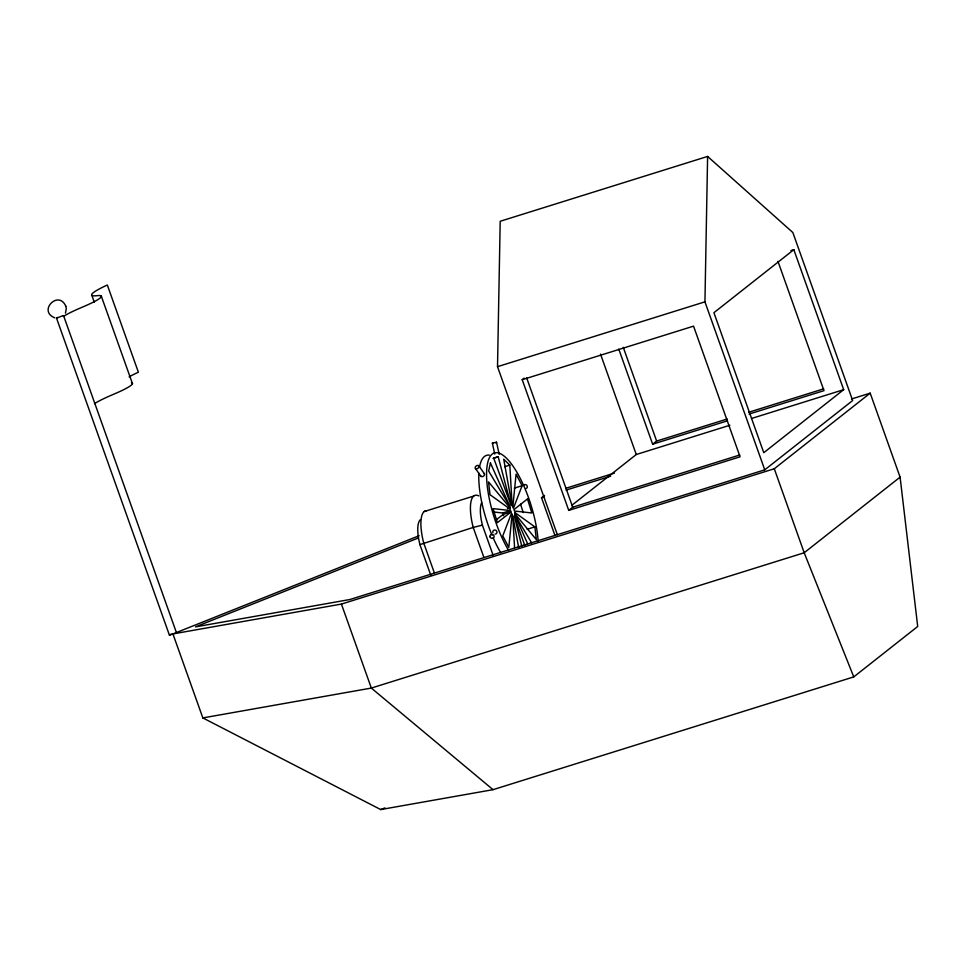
<?xml version="1.0" encoding="UTF-8"?>
<svg xmlns="http://www.w3.org/2000/svg" width="966" height="966" viewBox="0 0 966 966"><rect width="100%" height="100%" fill="white"/><g stroke="black" fill="none" stroke-linecap="round" stroke-linejoin="round"><path stroke-width="1.45" d="M557.346 534.681L497.514 366.682L500.195 221.274L707.607 156.432L792.845 232.528L852.664 400.528L764.758 469.838L349.921 599.512L195.482 626.874L418.218 538.026M764.758 469.838L704.938 301.839L707.607 156.432M65.459 313.141L66.316 308.589L65.712 306.077M522.123 485.693L513.429 508.237L512.813 507.065L516.086 474.161L522.123 485.693L514.347 488.12M57.549 317.403L56.583 318.152L63.225 315.556M63.551 315.616L176.452 632.706L169.412 635.145L171.248 634.119M522.208 379.71L693.552 326.146L740.077 456.809L568.732 510.374L522.208 379.71L524.2 378.129M793.835 249.675L713.922 312.694L763.768 452.692L843.68 389.672L793.835 249.675L790.949 250.58M496.379 519.756L503.141 514.431L510.917 512.004L510.471 510.567L493.058 508.611L497.405 522.654L510.917 512.004M555.003 535.587L541.54 497.78L544.534 495.413M571.63 505.484L636.268 454.515L729.898 425.245M568.732 510.374L572.729 507.222L739.751 455.01M618.759 349.052L652.642 444.203L656.638 441.064L727.193 419.002M774.285 468.764L870.185 393.15L900.095 477.144L917.7 626.487L853.763 676.9L493.046 789.669L380.713 809.568L202.848 717.919L172.926 633.925L341.421 604.076L774.285 468.764L804.195 552.757L853.763 676.9M900.095 477.144L804.195 552.757L371.33 688.07L202.848 717.919M56.499 318.068L169.412 635.145M495.787 442.887L496.548 442.211L492.37 443.092L494.749 454.068M430.836 575.338L419.896 544.619L473.207 527.436L482.396 525.142L493.312 555.812M175.727 632.815L419.135 535.719M380.713 809.568L384.915 807.89M497.514 366.682L704.938 301.839M493.022 458.415L498.202 456.797L511.002 505.29L493.674 458.077L498.202 456.797M504.626 466.747L509.806 465.129L512.173 506.148L503.709 459.2L509.806 465.129M424.267 511.521L473.799 496.041M748.783 412.253L823.66 388.851M652.642 444.203L727.519 420.802M749.109 414.052L823.986 390.65L777.968 261.4M751.5 418.495L843.68 389.672M565.641 488.349L614.485 473.074M851.517 398.982L870.185 393.15M541.54 497.78L544.413 496.886M566.028 490.124L610.681 476.166M507.416 508.659L510.012 507.85L510.169 509.154L490.028 494.713L488.53 481.901L510.012 507.85M492.539 511.859L502.694 513.006L510.471 510.567M527.086 529.308L534.862 526.881L536.359 539.68L514.878 513.731L514.733 512.427L534.862 526.881M175.486 632.718L176.452 632.706M493.228 443.43L492.382 443.237M54.784 317.826C37.457 311.04 58.636 289.389 65.833 306.307M493.046 789.669L371.33 688.07L341.421 604.076M478.834 465.805L484.352 473.726M475.405 468.377L480.911 476.31M531.65 542.868L514.866 514.83L527.678 543.87M503.684 515.784L502.694 513.006M623.263 347.325L656.638 441.064M600.514 354.111L636.268 454.515M526.699 377.972L572.729 507.222M524.767 545.404L514.359 516.158L521.797 546.237M483.833 557.261L473.207 527.436A35.839 11.471 72.6 0 1 478.858 495.932M434.302 572.741L423.676 542.916A35.839 11.471 72.6 0 1 426.574 510.676M101.225 295.934L132.475 383.683M91.867 295.379L94.366 302.406M520.589 504.167L523.198 512.596M496.548 442.211L499.193 454.406M482.396 525.142L481.285 520.034A28.364 9.08 72.6 0 1 481.611 502.803M419.896 544.619L418.737 539.269A29.197 9.346 72.6 0 1 420.5 519.611M518.73 547.903L512.717 515.446L514.576 547.674M500.75 552.649A60.641 19.417 72.6 0 1 493.143 537.784M492.056 535.236A60.641 19.417 72.6 0 1 478.87 473.123M479.51 467.206A60.641 19.417 72.6 0 1 489.339 455.107M508.527 550.222A60.641 19.417 72.6 0 1 486.61 471.637A60.641 19.417 72.6 0 1 511.871 464.537A60.641 19.417 72.6 0 1 538.183 541.89M492.926 532.628A2.149 1.968 33.8 0 1 494.326 530.08A2.149 1.968 33.8 0 1 496.947 531.868A2.149 1.968 33.8 0 1 495.087 534.101M523.536 485.258A2.149 1.968 33.8 0 1 526.856 485.451A2.149 1.968 33.8 0 1 526.059 488.506M483.664 473.352A2.149 1.425 -34.8 0 1 483.543 476.117A2.149 1.425 -34.8 0 1 480.682 475.586M63.43 316.437A46.44 5.337 -19.6 0 1 77.787 309.108L86.65 305.28A37.831 4.347 -19.6 0 0 99.003 295.536L94.583 295.862A46.44 5.337 -19.6 0 1 105.318 285.936L107.323 285.018L138.38 372.224L136.375 373.142A46.44 5.337 -19.6 0 0 129.13 376.837M131.461 382.826A37.831 4.347 -19.6 0 1 117.695 392.486L108.844 396.314A46.44 5.337 -19.6 0 0 94.487 403.643M512.077 514.516L508.804 547.42L502.767 535.901L511.461 513.344L512.077 514.516M490.414 462.943L488.663 471.07L510.024 506.752L490.414 462.943M527.496 498.927L513.984 509.589L514.419 511.014L531.843 512.982L527.496 498.927M490.064 536.903A2.149 1.968 33.8 0 0 493.65 537.76A2.149 1.968 33.8 0 0 492.382 534.379A2.149 1.968 33.8 0 0 490.064 536.903M476.552 468.788A2.149 1.425 -34.8 0 0 479.015 466.131A2.149 1.425 -34.8 0 0 475.791 466.361A2.149 1.425 -34.8 0 0 476.552 468.788"/></g></svg>
